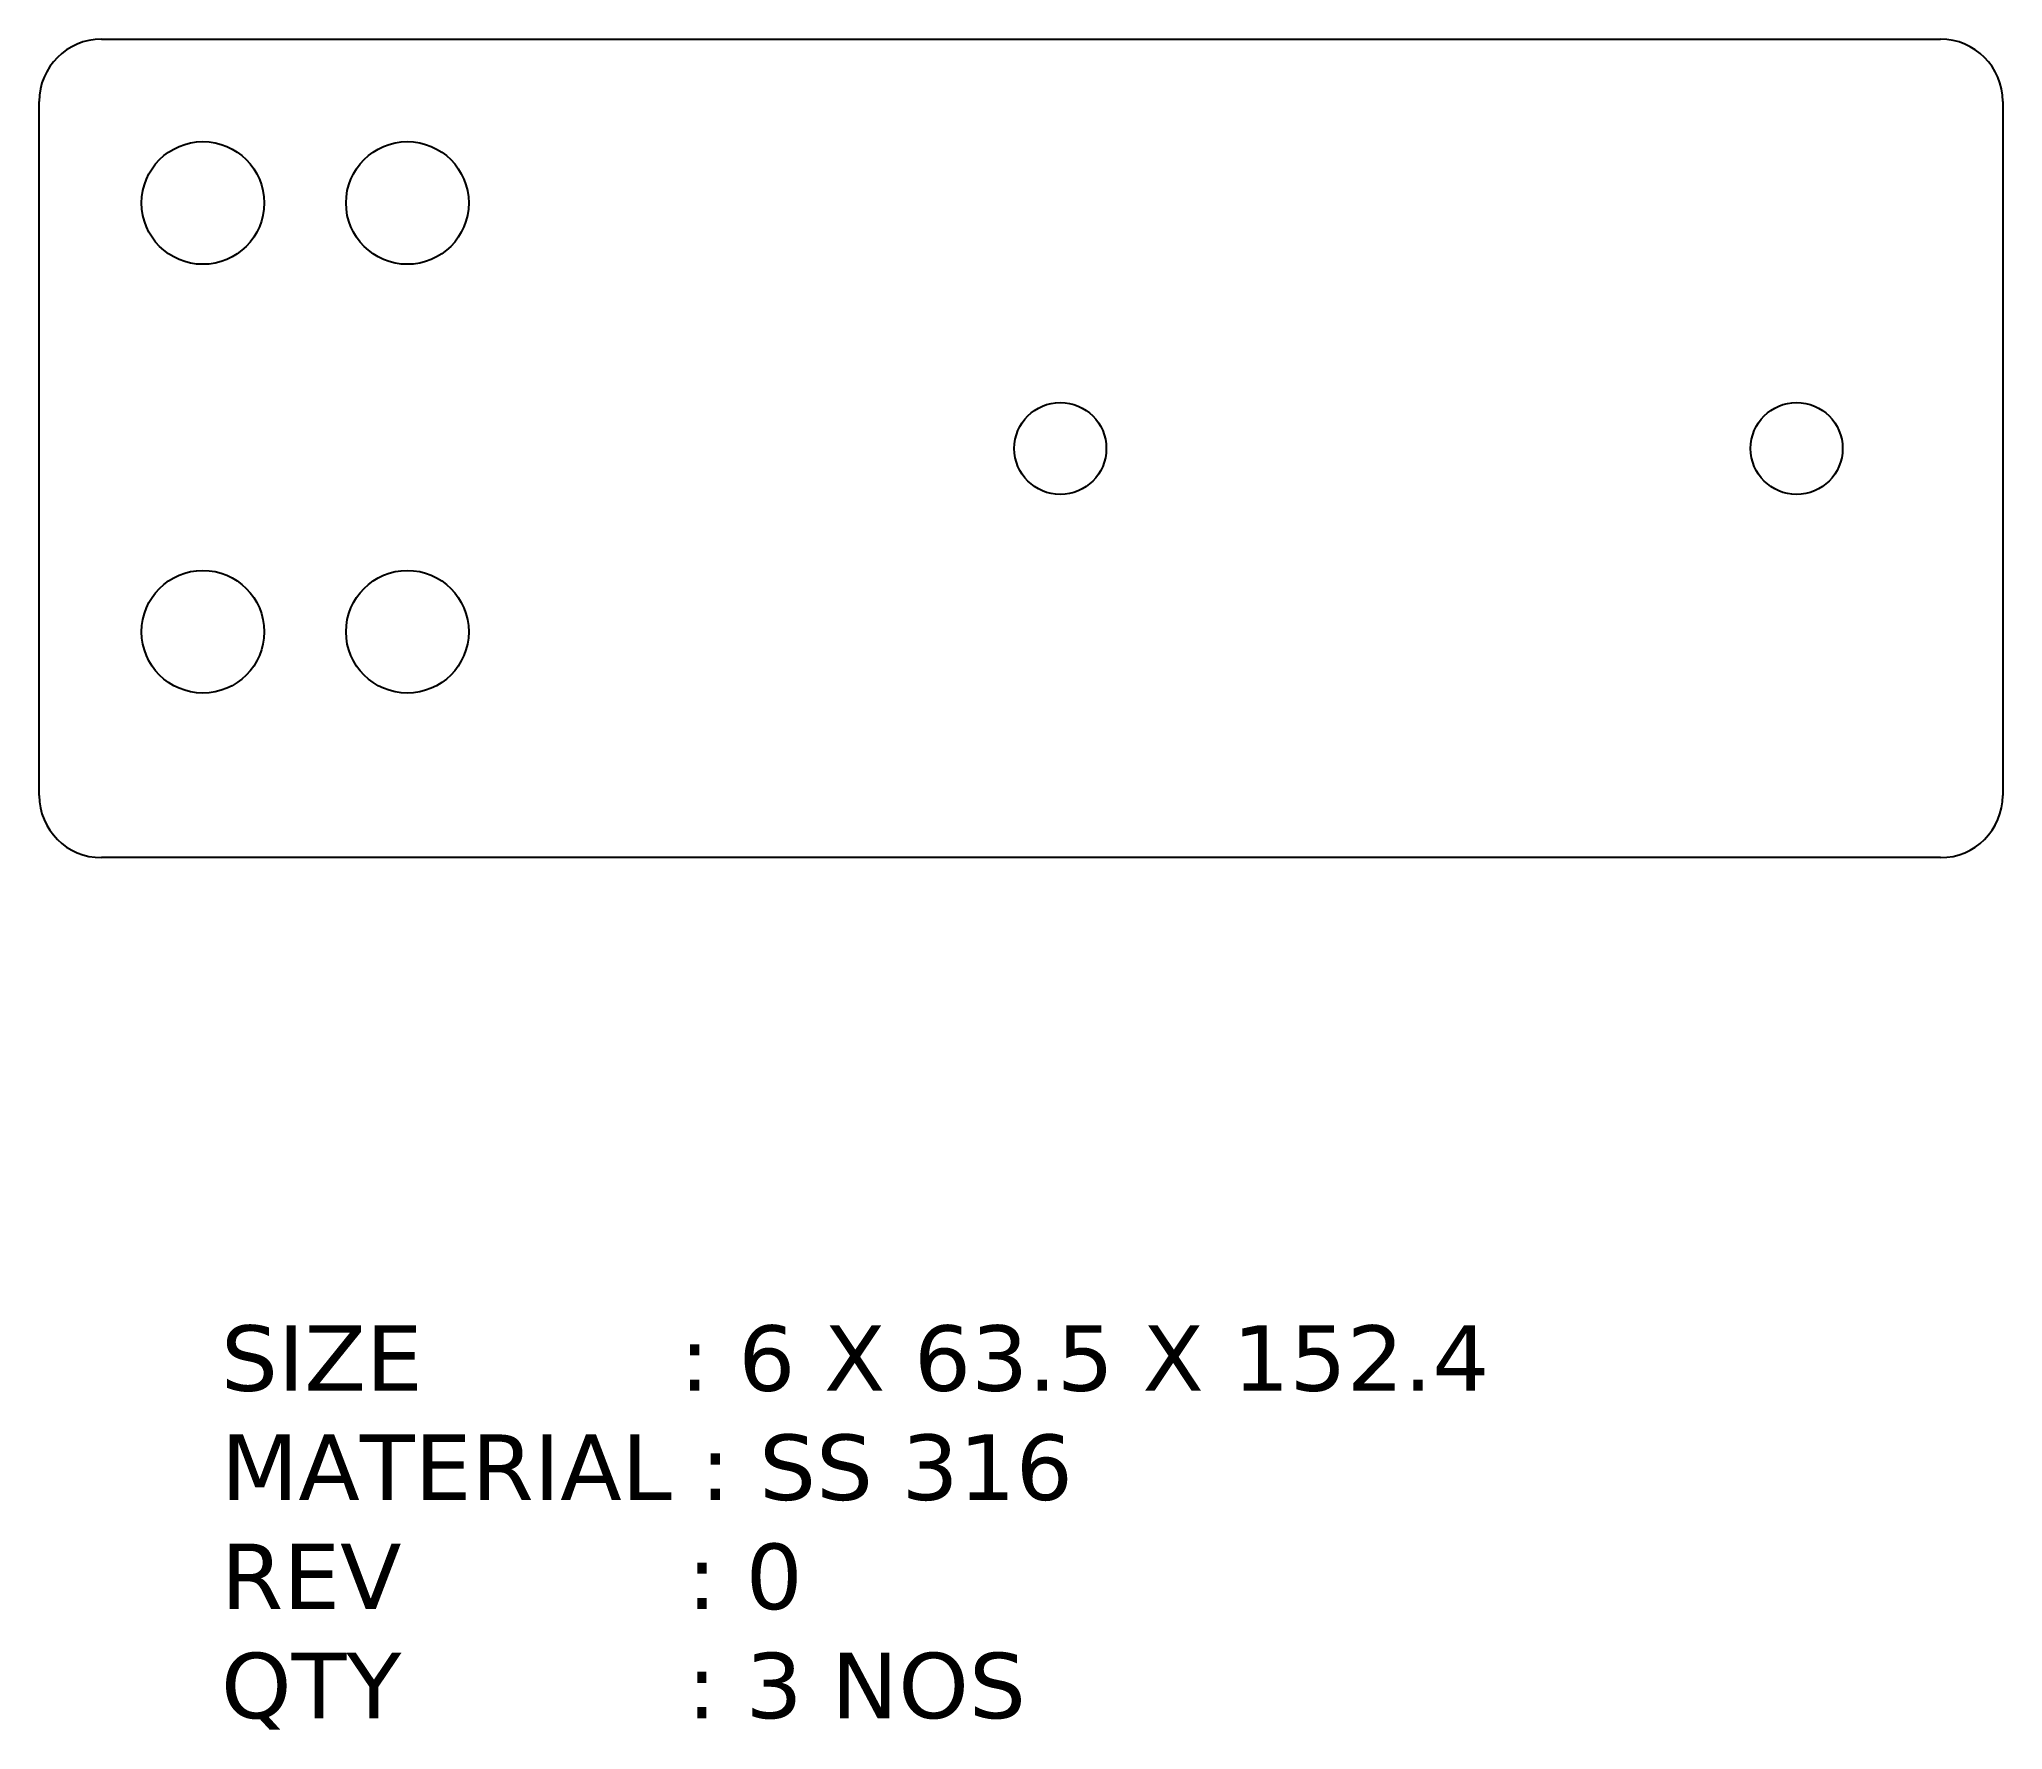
# Model space of a CAD drawing. Header units: inches. Extents: x -377 to -224, y 676 to 807.
import ezdxf

# ---------------------------------------------------------------- set-up
doc = ezdxf.new("R2010")
doc.units = ezdxf.units.IN
doc.header["$MEASUREMENT"] = 0
doc.layers.add('LaserCutting', color=3, linetype='Continuous')

msp = doc.modelspace()

# ---------------------------------------------------------------- linework, layer by layer
at = {"layer": 'LaserCutting'}
for p, q in [((-371.95, 807.12), (-229.2, 807.12)), ((-376.77, 748.45), (-376.77, 802.3)), ((-224.37, 802.3), (-224.37, 748.45)), ((-229.2, 743.62), (-371.95, 743.62))]:
    msp.add_line(p, q, dxfattribs=at)
for centre, radius in [((-364.07, 794.42), 4.76), ((-348.2, 794.42), 4.76), ((-297.52, 775.37), 3.57), ((-240.37, 775.37), 3.57), ((-364.07, 761.15), 4.76), ((-348.2, 761.15), 4.76)]:
    msp.add_circle(centre, radius, dxfattribs=at)
for centre, start, end in [((-371.95, 802.3), 90, 180), ((-229.2, 802.3), 0, 90), ((-371.95, 748.45), 180, 270), ((-229.2, 748.45), 270, 0)]:
    msp.add_arc(centre, 4.83, start, end, dxfattribs=at)

# ---------------------------------------------------------------- texts
at = {"layer": 'LaserCutting', "insert": (-362.67, 707.33), "char_height": 5.08, "width": 124.6623, "attachment_point": 1}
msp.add_mtext('{\\fVerdana|b0|i0|c0|p34;SIZE         : 6 X 63.5 X 152.4\\PMATERIAL : SS 316\\PREV          : 0\\PQTY          : 3 NOS}', dxfattribs=at)

doc.saveas('drawing.dxf')
